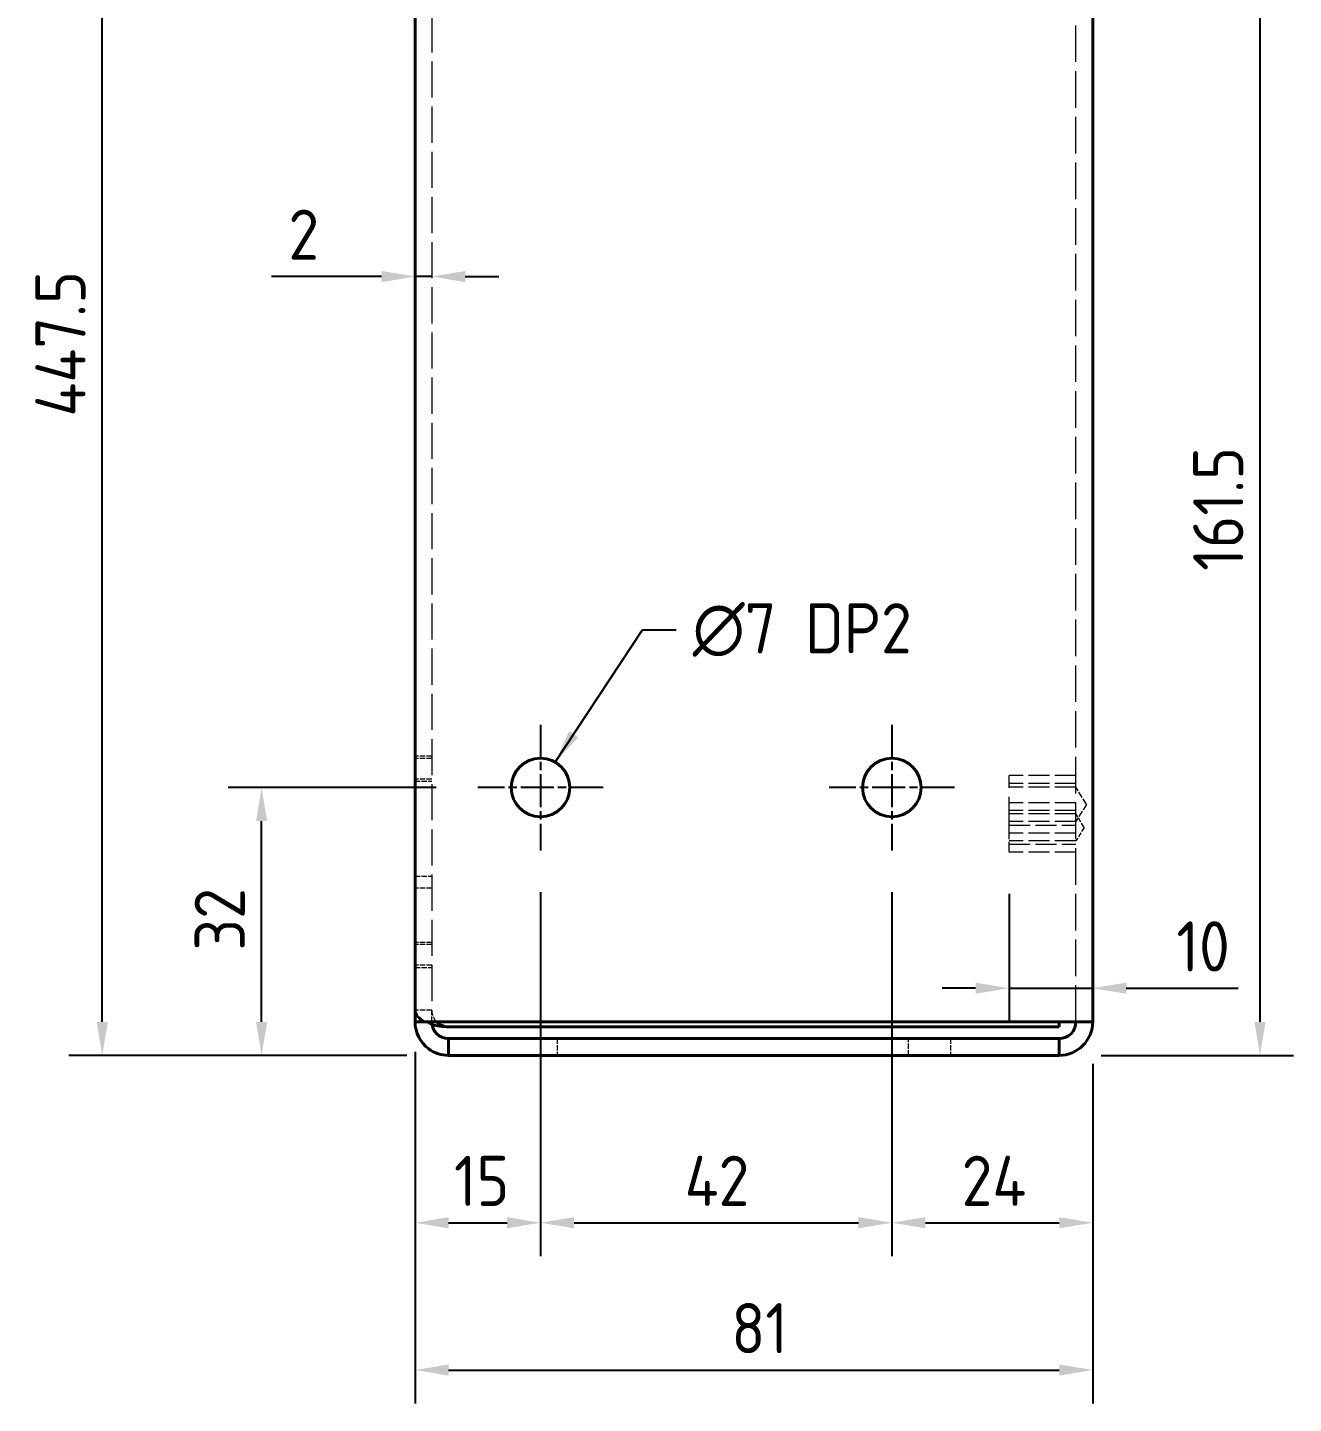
# Model space of a CAD drawing. Header units: millimetres. Extents: x 0 to 2378, y 0 to 1682.
# Drawn here: x 1098.2 to 1249.5, y 427.8 to 592.3 of the extents above; entities that cross this region are included whole.
import ezdxf

# ---------------------------------------------------------------- set-up
doc = ezdxf.new("R2010")
doc.units = ezdxf.units.MM
doc.header["$LTSCALE"] = 2
doc.linetypes.add('CHAIN', pattern=[0.3543, 0.2362, -0.0295, 0.0591, -0.0295])
doc.linetypes.add('DASHED', pattern=[0.2067, 0.1654, -0.0413])
for name, color, linetype, lineweight in [('가려진 것(ISO)', 2, 'DASHED', 18), ('가시적인 것(ISO)', 3, 'Continuous', 40), ('기호(ISO)', 5, 'Continuous', 25), ('중심 표식(ISO)', 1, 'Continuous', 25), ('치수(ISO)', 2, 'Continuous', 25)]:
    doc.layers.add(name, color=color, linetype=linetype, lineweight=lineweight)
doc.styles.add('치수 텍스트_PSTEK_POSCO', font='isocp.shx')
doc.dimstyles.new('치수_PSTEK_POSCO', dxfattribs={"dimscale": 2, "dimtxt": 3, "dimasz": 2, "dimexe": 2, "dimexo": 2.5, "dimgap": 1, "dimtad": 1, "dimrnd": 1e-08, "dimdsep": 46, "dimtxsty": '치수 텍스트_PSTEK_POSCO', "dimcen": 0.09, "dimdle": 10, "dimclrd": 7, "dimclre": 7, "dimclrt": 2, "dimadec": 1, "dimazin": 2, "dimtfac": 1, "dimtmove": 0, "dimatfit": 3, "dimfxl": 0, "dimtolj": 1, "dimlwd": -1, "dimlwe": -1, "dimarcsym": 0})
doc.dimstyles.new('치수_PSTEK_POSCO$7', dxfattribs={"dimscale": 2, "dimtxt": 3, "dimasz": 2, "dimexe": 2, "dimexo": 2.5, "dimgap": 1, "dimtad": 1, "dimrnd": 1e-08, "dimdsep": 46, "dimtxsty": '치수 텍스트_PSTEK_POSCO', "dimcen": 0.09, "dimdle": 10, "dimclrd": 7, "dimclre": 7, "dimclrt": 2, "dimadec": 1, "dimazin": 2, "dimtfac": 1, "dimtmove": 0, "dimatfit": 3, "dimfxl": 0, "dimtolj": 1, "dimlwd": -1, "dimlwe": -1, "dimarcsym": 0})

# ---------------------------------------------------------------- blocks, each defined once
blk = doc.blocks.new('*D54')
at = {"layer": 'Defpoints', "color": 0}
for p in [(1144.55, 579.8), (1146.55, 579.8), (1146.55, 562.52)]:
    blk.add_point(p, dxfattribs=at)
at = {"layer": '치수(ISO)', "color": 7}
for p, q in [((1140.55, 562.52), (1127.4, 562.52)), ((1146.55, 562.52), (1144.55, 562.52)), ((1150.55, 562.52), (1154.55, 562.52))]:
    blk.add_line(p, q, dxfattribs=at)
for points in [[(1140.55, 563.19), (1140.55, 561.85), (1144.55, 562.52)], [(1150.55, 563.19), (1150.55, 561.85), (1146.55, 562.52)]]:
    blk.add_solid(points, dxfattribs=at)
at = {"layer": '치수(ISO)', "color": 2, "insert": (1129.4, 567.52), "char_height": 6, "attachment_point": 4, "style": '치수 텍스트_PSTEK_POSCO'}
blk.add_mtext('\\A1;2', dxfattribs=at)
blk = doc.blocks.new('*D55')
at = {"layer": 'Defpoints', "color": 0}
for p in [(1159.55, 493.94), (1144.55, 474.85), (1159.55, 449.43)]:
    blk.add_point(p, dxfattribs=at)
at = {"layer": '치수(ISO)', "color": 7}
for p, q in [((1159.55, 488.94), (1159.55, 445.43)), ((1144.55, 469.85), (1144.55, 445.43)), ((1148.55, 449.43), (1155.55, 449.43))]:
    blk.add_line(p, q, dxfattribs=at)
for points in [[(1148.55, 450.1), (1148.55, 448.77), (1144.55, 449.43)], [(1155.55, 450.1), (1155.55, 448.77), (1159.55, 449.43)]]:
    blk.add_solid(points, dxfattribs=at)
at = {"layer": '치수(ISO)', "color": 2, "insert": (1149.2, 454.43), "char_height": 6, "attachment_point": 4, "style": '치수 텍스트_PSTEK_POSCO'}
blk.add_mtext('\\A1;15', dxfattribs=at)
blk = doc.blocks.new('*D56')
at = {"layer": 'Defpoints', "color": 0}
for p in [(1159.55, 493.94), (1201.55, 493.94), (1201.55, 449.43)]:
    blk.add_point(p, dxfattribs=at)
at = {"layer": '치수(ISO)', "color": 7}
for p, q in [((1159.55, 488.94), (1159.55, 445.43)), ((1201.55, 488.94), (1201.55, 445.43)), ((1163.55, 449.43), (1197.55, 449.43))]:
    blk.add_line(p, q, dxfattribs=at)
for points in [[(1163.55, 450.1), (1163.55, 448.77), (1159.55, 449.43)], [(1197.55, 450.1), (1197.55, 448.77), (1201.55, 449.43)]]:
    blk.add_solid(points, dxfattribs=at)
at = {"layer": '치수(ISO)', "color": 2, "insert": (1176.77, 454.44), "char_height": 6, "attachment_point": 4, "style": '치수 텍스트_PSTEK_POSCO'}
blk.add_mtext('\\A1;42', dxfattribs=at)
blk = doc.blocks.new('*D57')
at = {"layer": 'Defpoints', "color": 0}
for p in [(1201.55, 493.94), (1225.55, 473.44), (1225.55, 449.43)]:
    blk.add_point(p, dxfattribs=at)
at = {"layer": '치수(ISO)', "color": 7}
for p, q in [((1201.55, 488.94), (1201.55, 445.43)), ((1225.55, 468.44), (1225.55, 445.43)), ((1205.55, 449.43), (1221.55, 449.43))]:
    blk.add_line(p, q, dxfattribs=at)
for points in [[(1205.55, 450.1), (1205.55, 448.77), (1201.55, 449.43)], [(1221.55, 450.1), (1221.55, 448.77), (1225.55, 449.43)]]:
    blk.add_solid(points, dxfattribs=at)
at = {"layer": '치수(ISO)', "color": 2, "insert": (1209.87, 454.44), "char_height": 6, "attachment_point": 4, "style": '치수 텍스트_PSTEK_POSCO'}
blk.add_mtext('\\A1;24', dxfattribs=at)
blk = doc.blocks.new('*D58')
at = {"layer": 'Defpoints', "color": 0}
for p in [(1126.2, 501.44), (1152.05, 501.44), (1148.55, 469.44)]:
    blk.add_point(p, dxfattribs=at)
at = {"layer": '치수(ISO)', "color": 7}
for p, q in [((1147.05, 501.44), (1122.2, 501.44)), ((1126.2, 473.44), (1126.2, 497.44)), ((1143.55, 469.44), (1122.2, 469.44))]:
    blk.add_line(p, q, dxfattribs=at)
for points in [[(1125.54, 497.44), (1126.87, 497.44), (1126.2, 501.44)], [(1125.54, 473.44), (1126.87, 473.44), (1126.2, 469.44)]]:
    blk.add_solid(points, dxfattribs=at)
at = {"layer": '치수(ISO)', "color": 2, "insert": (1121.2, 481.96), "char_height": 6, "attachment_point": 4, "rotation": 90, "style": '치수 텍스트_PSTEK_POSCO'}
blk.add_mtext('\\A1;32', dxfattribs=at)
blk = doc.blocks.new('*D61')
at = {"layer": 'Defpoints', "color": 0}
for p in [(1144.55, 474.85), (1225.55, 473.44), (1225.55, 431.83)]:
    blk.add_point(p, dxfattribs=at)
at = {"layer": '치수(ISO)', "color": 7}
for p, q in [((1144.55, 469.85), (1144.55, 427.83)), ((1225.55, 468.44), (1225.55, 427.83)), ((1148.55, 431.83), (1221.55, 431.83))]:
    blk.add_line(p, q, dxfattribs=at)
for points in [[(1148.55, 432.5), (1148.55, 431.16), (1144.55, 431.83)], [(1221.55, 432.5), (1221.55, 431.16), (1225.55, 431.83)]]:
    blk.add_solid(points, dxfattribs=at)
at = {"layer": '치수(ISO)', "color": 2, "insert": (1182.35, 436.83), "char_height": 6, "attachment_point": 4, "style": '치수 텍스트_PSTEK_POSCO'}
blk.add_mtext('\\A1;81', dxfattribs=at)
blk = doc.blocks.new('*D81')
at = {"layer": 'Defpoints', "color": 0}
for p in [(1107.16, 916.94), (1170.7, 916.94), (1148.55, 469.44)]:
    blk.add_point(p, dxfattribs=at)
at = {"layer": '치수(ISO)', "color": 7}
for p, q in [((1165.7, 916.94), (1103.16, 916.94)), ((1107.16, 473.44), (1107.16, 912.94)), ((1143.55, 469.44), (1103.16, 469.44))]:
    blk.add_line(p, q, dxfattribs=at)
for points in [[(1106.49, 912.94), (1107.83, 912.94), (1107.16, 916.94)], [(1106.49, 473.44), (1107.83, 473.44), (1107.16, 469.44)]]:
    blk.add_solid(points, dxfattribs=at)
at = {"layer": '치수(ISO)', "color": 2, "insert": (1102.16, 545.79), "char_height": 6, "attachment_point": 4, "rotation": 90, "style": '치수 텍스트_PSTEK_POSCO'}
blk.add_mtext('\\A1;447.5', dxfattribs=at)
blk = doc.blocks.new('*D91')
at = {"layer": 'Defpoints', "color": 0}
for p in [(1225.55, 630.94), (1245.55, 630.94), (1221.55, 469.44)]:
    blk.add_point(p, dxfattribs=at)
at = {"layer": '치수(ISO)', "color": 7}
for p, q in [((1230.55, 630.94), (1249.55, 630.94)), ((1245.55, 473.44), (1245.55, 626.94)), ((1226.55, 469.44), (1249.55, 469.44))]:
    blk.add_line(p, q, dxfattribs=at)
for points in [[(1244.88, 626.94), (1246.21, 626.94), (1245.55, 630.94)], [(1244.88, 473.44), (1246.21, 473.44), (1245.55, 469.44)]]:
    blk.add_solid(points, dxfattribs=at)
at = {"layer": '치수(ISO)', "color": 2, "insert": (1240.55, 527.34), "char_height": 6, "attachment_point": 4, "rotation": 90, "style": '치수 텍스트_PSTEK_POSCO'}
blk.add_mtext('\\A1;161.5', dxfattribs=at)
blk = doc.blocks.new('*D126')
at = {"layer": 'Defpoints', "color": 0}
for p in [(1225.55, 552.19), (1215.55, 493.74), (1225.55, 477.46)]:
    blk.add_point(p, dxfattribs=at)
at = {"layer": '치수(ISO)', "color": 7}
for p, q in [((1215.55, 488.74), (1215.55, 473.46)), ((1211.55, 477.46), (1207.55, 477.46)), ((1215.55, 477.46), (1225.55, 477.46)), ((1229.55, 477.46), (1242.95, 477.46))]:
    blk.add_line(p, q, dxfattribs=at)
for points in [[(1211.55, 478.13), (1211.55, 476.8), (1215.55, 477.46)], [(1229.55, 478.13), (1229.55, 476.8), (1225.55, 477.46)]]:
    blk.add_solid(points, dxfattribs=at)
at = {"layer": '치수(ISO)', "color": 2, "insert": (1235.55, 482.46), "char_height": 6, "attachment_point": 4, "style": '치수 텍스트_PSTEK_POSCO'}
blk.add_mtext('\\A1;10', dxfattribs=at)

msp = doc.modelspace()

# ---------------------------------------------------------------- linework, layer by layer
at = {"layer": '가려진 것(ISO)', "ltscale": 13.059863}
msp.add_line((1146.545, 1133.524), (1146.545, 474.852), dxfattribs=at)
at = {"layer": '가려진 것(ISO)', "ltscale": 13.214714}
msp.add_line((1223.545, 473.438), (1223.545, 620.938), dxfattribs=at)
at = {"layer": '가려진 것(ISO)', "ltscale": 1.904597}
for p, q in [((1146.545, 505.188), (1144.545, 505.188)), ((1146.545, 504.917), (1144.545, 504.917)), ((1146.545, 502.458), (1144.545, 502.458)), ((1144.545, 502.188), (1146.545, 502.188)), ((1144.545, 490.852), (1146.545, 490.852)), ((1146.545, 489.438), (1144.545, 489.438)), ((1146.545, 482.938), (1144.545, 482.938)), ((1146.545, 482.667), (1144.545, 482.667)), ((1146.545, 480.208), (1144.545, 480.208)), ((1144.545, 479.938), (1146.545, 479.938)), ((1146.545, 474.852), (1144.545, 474.852)), ((1146.545, 473.438), (1146.545, 474.852)), ((1161.545, 471.438), (1161.545, 469.438)), ((1203.545, 469.438), (1203.545, 471.438)), ((1208.545, 471.438), (1208.545, 469.438))]:
    msp.add_line(p, q, dxfattribs=at)
at = {"layer": '가려진 것(ISO)', "ltscale": 13.108968}
msp.add_line((1215.545, 495.988), (1215.545, 502.888), dxfattribs=at)
at = {"layer": '가려진 것(ISO)', "ltscale": 7.618686}
for p, q in [((1223.545, 502.888), (1215.545, 502.888)), ((1223.545, 501.938), (1215.545, 501.938)), ((1223.545, 501.505), (1215.545, 501.505)), ((1223.545, 499.638), (1215.545, 499.638)), ((1223.545, 498.688), (1215.545, 498.688)), ((1223.545, 498.309), (1215.545, 498.309)), ((1223.545, 497.371), (1215.545, 497.371)), ((1215.545, 496.938), (1223.545, 496.938)), ((1223.545, 495.988), (1215.545, 495.988)), ((1223.545, 495.067), (1215.545, 495.067)), ((1215.545, 494.688), (1223.545, 494.688)), ((1223.545, 493.738), (1215.545, 493.738))]:
    msp.add_line(p, q, dxfattribs=at)
at = {"layer": '가려진 것(ISO)', "ltscale": 2.296422}
for q in [(1223.545, 501.505), (1223.545, 497.371)]:
    msp.add_line((1224.787, 499.438), q, dxfattribs=at)
at = {"layer": '가려진 것(ISO)', "ltscale": 1.800898}
for q in [(1223.545, 498.309), (1223.545, 495.067)]:
    msp.add_line((1224.519, 496.688), q, dxfattribs=at)
at = {"layer": '가려진 것(ISO)', "ltscale": 3.739875}
msp.add_line((1215.545, 493.738), (1215.545, 495.988), dxfattribs=at)
at = {"layer": '가려진 것(ISO)', "ltscale": 2.015251}
msp.add_arc((1148.545, 474.852), 2, 180, 225, dxfattribs=at)
at = {"layer": '가려진 것(ISO)', "ltscale": 1.072001}
msp.add_open_spline([(1145.719, 473.438), (1145.865, 473.365), (1146.022, 473.297), (1146.19, 473.236), (1146.312, 473.191), (1146.44, 473.15), (1146.572, 473.113)], degree=3, knots=[-0.78539816, -0.78539816, -0.78539816, -0.78539816, -0.62965502, -0.62965502, -0.62965502, -0.51591977, -0.51591977, -0.51591977, -0.51591977], dxfattribs=at)
at = {"layer": '가시적인 것(ISO)'}
for p, q in [((1144.545, 474.852), (1144.545, 1133.524)), ((1225.545, 630.938), (1225.545, 473.438)), ((1144.545, 474.852), (1144.545, 473.438)), ((1145.717, 473.438), (1144.545, 473.438)), ((1145.717, 473.438), (1148.545, 473.438)), ((1221.545, 473.438), (1148.545, 473.438)), ((1221.545, 472.852), (1148.545, 472.852)), ((1221.545, 473.438), (1225.545, 473.438)), ((1221.545, 473.438), (1221.545, 472.852)), ((1148.545, 471.438), (1221.545, 471.438)), ((1148.545, 471.438), (1148.545, 469.438)), ((1221.545, 469.438), (1221.545, 471.438)), ((1148.545, 469.438), (1221.545, 469.438))]:
    msp.add_line(p, q, dxfattribs=at)
for centre in [(1159.545, 501.438), (1201.545, 501.438)]:
    msp.add_circle(centre, 3.5, dxfattribs=at)
for centre, radius, start, end in [((1148.545, 473.438), 2, 180, 270), ((1148.545, 474.852), 2, 225, 270), ((1221.545, 473.438), 2, 270, 0), ((1221.545, 473.438), 4, 270, 0)]:
    msp.add_arc(centre, radius, start, end, dxfattribs=at)
for points in [[(1145.717, 473.438), (1144.976, 473.808), (1144.545, 474.328), (1144.545, 474.852)], [(1146.572, 473.113), (1147.171, 472.944), (1147.857, 472.852), (1148.545, 472.852)]]:
    msp.add_open_spline(points, degree=3, dxfattribs=at)
msp.add_open_spline([(1144.545, 473.438), (1144.545, 472.183), (1145.176, 470.944), (1146.19, 470.205), (1146.868, 469.71), (1147.706, 469.438), (1148.545, 469.438)], degree=3, knots=[-1.5707963, -1.5707963, -1.5707963, -1.5707963, -0.629655, -0.629655, -0.629655, 0, 0, 0, 0], dxfattribs=at)
at = {"layer": '중심 표식(ISO)', "linetype": 'CHAIN', "ltscale": 8.333956}
for p, q in [((1159.545, 508.938), (1159.545, 493.938)), ((1201.545, 508.938), (1201.545, 493.938)), ((1167.045, 501.438), (1152.045, 501.438)), ((1209.045, 501.438), (1194.045, 501.438))]:
    msp.add_line(p, q, dxfattribs=at)

# ---------------------------------------------------------------- texts
at = {"layer": '기호(ISO)', "color": 2, "insert": (1177.738, 520.284), "char_height": 6, "width": 29.69495, "attachment_point": 4, "line_spacing_factor": 0.525, "style": '치수 텍스트_PSTEK_POSCO'}
msp.add_mtext('{\\fAIGDT|b0|i0;\\H6.0000;n\\fisocp|b0|i0;\\H6.0000;7 DP2}', dxfattribs=at)

# ---------------------------------------------------------------- dimensions: what is measured, and where the dimension line sits
at = {"layer": '치수(ISO)', "color": 7}
for base, p1, p2, angle, override, picture, middle in [((1107.161, 916.938), (1148.545, 469.438), (1170.695, 916.938), 90, {"dimdec": 2, "dimtp": 0, "dimtm": 0, "dimtdec": 2, "dimtofl": 0, "dimatfit": 1}, '*D81', (1107.161, 554.918)), ((1245.545, 630.938), (1221.545, 469.438), (1225.545, 630.938), 90, {"dimdec": 2, "dimtp": 0, "dimtm": 0, "dimtdec": 2, "dimtofl": 0, "dimatfit": 1}, '*D91', (1245.545, 534.668)), ((1225.545, 477.464), (1215.545, 493.738), (1225.545, 552.188), 180, {"dimdec": 2, "dimse2": 1, "dimtp": 0, "dimtm": 0, "dimtdec": 2, "dimtofl": 1, "dimatfit": 1}, '*D126', (1238.248, 477.464)), ((1126.203, 501.438), (1148.545, 469.438), (1152.045, 501.438), 270, {"dimdec": 2, "dimtp": 0, "dimtm": 0, "dimtdec": 2, "dimtofl": 0, "dimatfit": 1}, '*D58', (1126.203, 485.438)), ((1159.545, 449.435), (1144.545, 474.852), (1159.545, 493.938), 180, {"dimdec": 2, "dimtp": 0, "dimtm": 0, "dimtdec": 2, "dimtofl": 0, "dimatfit": 1}, '*D55', (1152.025, 449.435)), ((1201.545, 449.435), (1159.545, 493.938), (1201.545, 493.938), 180, {"dimdec": 2, "dimtp": 0, "dimtm": 0, "dimtdec": 2, "dimtofl": 0, "dimatfit": 1}, '*D56', (1180.545, 449.435)), ((1225.545, 449.435), (1201.545, 493.938), (1225.545, 473.438), 180, {"dimdec": 2, "dimtp": 0, "dimtm": 0, "dimtdec": 2, "dimtofl": 0, "dimatfit": 1}, '*D57', (1213.545, 449.435))]:
    dim = msp.add_linear_dim(base=base, p1=p1, p2=p2, angle=angle, dimstyle='치수_PSTEK_POSCO', override=override, dxfattribs=at)
    dim.commit()
    dim.dimension.update_dxf_attribs({"geometry": picture, "text_midpoint": middle, "dimtype": 160})
for base, p1, p2, override, picture, middle in [((1146.545, 562.519), (1144.545, 579.796), (1146.545, 579.796), {"dimdec": 2, "dimse1": 1, "dimse2": 1, "dimtp": 0, "dimtm": 0, "dimtdec": 2, "dimtofl": 1, "dimatfit": 1}, '*D54', (1130.857, 562.519)), ((1225.545, 431.831), (1144.545, 474.852), (1225.545, 473.438), {"dimdec": 2, "dimtp": 0, "dimtm": 0, "dimtdec": 2, "dimtofl": 0, "dimatfit": 1}, '*D61', (1185.045, 431.831))]:
    dim = msp.add_linear_dim(base=base, p1=p1, p2=p2, dimstyle='치수_PSTEK_POSCO', override=override, dxfattribs=at)
    dim.commit()
    dim.dimension.update_dxf_attribs({"geometry": picture, "text_midpoint": middle, "dimtype": 160})

# ---------------------------------------------------------------- leaders
at = {"layer": '기호(ISO)', "color": 7, "annotation_type": 0, "has_hookline": 1, "hookline_direction": 0, "text_width": 28.175}
msp.add_leader([(1161.295, 504.469), (1171.738, 520.284), (1175.738, 520.284)], dimstyle='치수_PSTEK_POSCO$7', override={"dimtad": 0}, dxfattribs=at)

doc.saveas('drawing.dxf')
